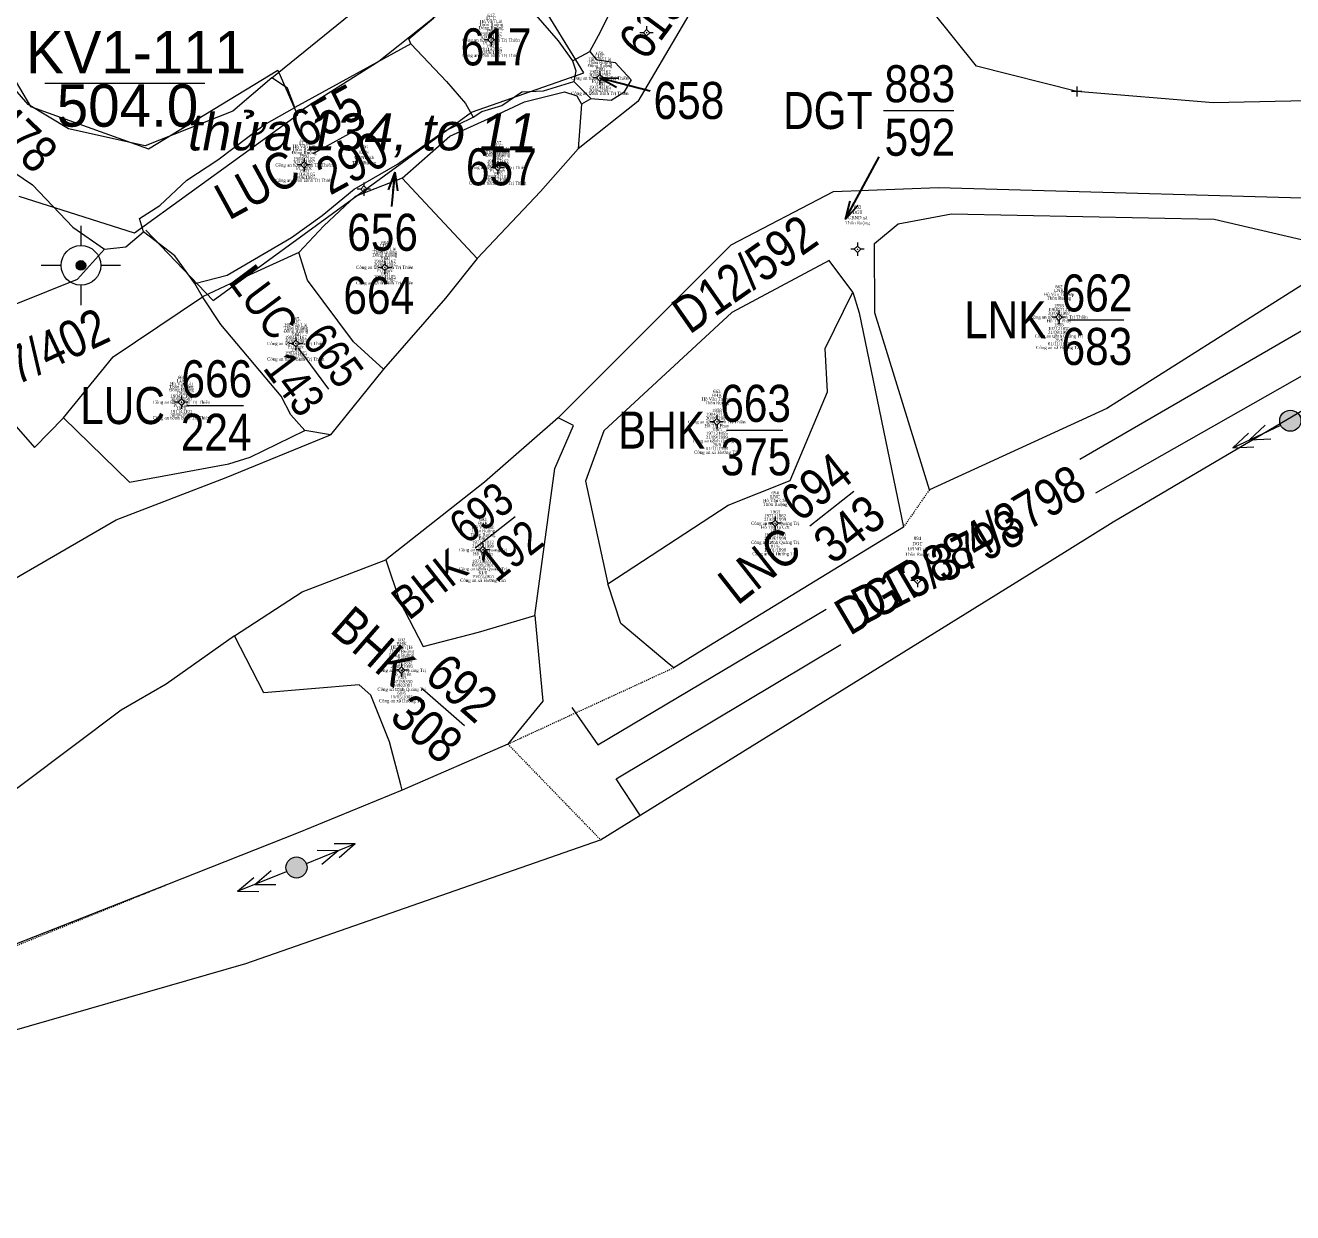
# Model space of a CAD drawing. Header units: metres. Extents: x 545779 to 547235, y 1841259 to 1843294.
# Drawn here: x 546671.9 to 546791.8, y 1842261.1 to 1842373.4 of the extents above; entities that cross this region are included whole.
import ezdxf
from ezdxf.enums import TextEntityAlignment as Align

# ---------------------------------------------------------------- set-up
doc = ezdxf.new("R2010")
doc.units = ezdxf.units.M
doc.header["$MEASUREMENT"] = 0
doc.linetypes.add('DGN Style 1', pattern=[0.09648, 0, -0.09648])
for name, color, linetype, lineweight in [('Level 1', 7, 'Continuous', 0), ('Level 10', 7, 'Continuous', 0), ('Level 11', 7, 'Continuous', 0), ('Level 13', 7, 'Continuous', 0), ('Level 14', 7, 'Continuous', 0), ('Level 15', 7, 'Continuous', 0), ('Level 22', 7, 'Continuous', 0), ('Level 23', 7, 'Continuous', 0), ('Level 24', 7, 'Continuous', 0), ('Level 31', 7, 'Continuous', 0), ('Level 48', 7, 'Continuous', 0), ('Level 50', 7, 'Continuous', 0), ('Level 8', 7, 'Continuous', 0)]:
    doc.layers.add(name, color=color, linetype=linetype, lineweight=lineweight)
doc.styles.add('Style-univcd', font='univcd.shx')
doc.styles.add('Style-Vnariali', font='Vnariali.shx')
doc.styles.add('Style-vnarialNarrowI', font='vnarialNarrowI.shx')
doc.styles.add('Style-Vntimei', font='Vntimei.shx')
doc.dimstyles.get("Standard").update_dxf_attribs({"dimtxt": 0.18, "dimasz": 0.18, "dimexe": 0.18, "dimexo": 0.0625, "dimgap": 0.09, "dimtad": 0, "dimtih": 1, "dimtoh": 1, "dimdec": 4, "dimzin": 0, "dimdsep": 46, "dimtxsty": 'Standard', "dimcen": 0.09, "dimadec": 0, "dimazin": 0, "dimtfac": 1, "dimtdec": 4, "dimtofl": 0, "dimtmove": 0, "dimatfit": 3, "dimfxl": 1, "dimtolj": 1, "dimtzin": 0, "dimarcsym": 0})

# ---------------------------------------------------------------- blocks, each defined once
blk = doc.blocks.new('DKCDV')
at = {"layer": 'Level 8', "linetype": 'Continuous', "lineweight": 0}
h = blk.add_hatch(color=7, dxfattribs=at)
edge = h.paths.add_edge_path()
edge.add_arc((-0.0025, 0), 1.500009, 0, 360)
at = {"layer": 'Level 8', "color": 1, "linetype": 'Continuous', "lineweight": 0}
for p, q in [((0, 12.500078), (0, 6.266706)), ((-6.233372, 0), (-12.500078, 0)), ((12.500078, 0), (6.266706, 0)), ((0, -6.266706), (0, -12.500078))]:
    blk.add_line(p, q, dxfattribs=at)
for radius in [6.250039, 1.500009]:
    blk.add_circle((-0.0025, 0), radius, dxfattribs=at)
blk = doc.blocks.new('CS1_2')
at = {"layer": 'Level 48', "linetype": 'Continuous', "lineweight": 0}
h = blk.add_hatch(color=7, dxfattribs=at)
edge = h.paths.add_edge_path()
edge.add_arc((0.004881, -0.002353), 1.000001, 0, 360)
at = {"layer": 'Level 48', "color": 230, "linetype": 'Continuous', "lineweight": 0}
for p, q in [((-5.997379, 0.137527), (-4.061927, 0.726623)), ((-5.997379, 0.137527), (-0.997316, 0.016217)), ((-5.997379, 0.137527), (-4.166912, -0.673335)), ((-4.24422, 0.091272), (-2.308768, 0.680368)), ((-4.24422, 0.091272), (-2.418247, -0.706181)), ((4.253209, -0.11809), (2.431694, 0.688315)), ((5.997416, -0.159887), (4.175901, 0.646518)), ((5.997416, -0.159887), (0.997353, -0.038577)), ((4.253209, -0.11809), (2.317757, -0.707186)), ((5.997416, -0.159887), (4.061965, -0.748983))]:
    blk.add_line(p, q, dxfattribs=at)
blk.add_circle((0.004881, -0.002353), 1.000001, dxfattribs=at)
blk = doc.blocks.new('CS1_3')
at = {"layer": 'Level 48', "linetype": 'Continuous', "lineweight": 0}
h = blk.add_hatch(color=7, dxfattribs=at)
edge = h.paths.add_edge_path()
edge.add_arc((0.004881, -0.002353), 1, 0, 360)
at = {"layer": 'Level 48', "color": 230, "linetype": 'Continuous', "lineweight": 0}
for p, q in [((-5.996457, 0.136297), (-4.063533, 0.729172)), ((-5.996457, 0.136297), (-1.004451, 0.019445)), ((-5.996457, 0.136297), (-4.167958, -0.674251)), ((-4.251496, 0.091465), (-2.30939, 0.680379)), ((-4.251496, 0.091465), (-2.419036, -0.709901)), ((4.248796, -0.122973), (2.43344, 0.692797)), ((5.997718, -0.158622), (4.1784, 0.647965)), ((5.997718, -0.158622), (0.996529, -0.03781)), ((4.248796, -0.122973), (2.319832, -0.706665)), ((5.997718, -0.158622), (4.064793, -0.751497))]:
    blk.add_line(p, q, dxfattribs=at)
blk.add_circle((0.004881, -0.002353), 1, dxfattribs=at)
blk = doc.blocks.new('N_THUA_849')
at = {"layer": 'Level 13', "color": 230, "linetype": 'Continuous', "lineweight": 0, "style": 'Style-vnarialNarrowI'}
blk.add_text('615', height=3.49998, rotation=53.526686, dxfattribs=at).set_placement((0.080759, 0.107725), align=Align.MIDDLE_CENTER)
blk = doc.blocks.new('N_THUA_853')
at = {"layer": 'Level 13', "color": 230, "linetype": 'Continuous', "lineweight": 0, "style": 'Style-vnarialNarrowI'}
blk.add_text('617', height=3.49998, dxfattribs=at).set_placement((0.239274, -0.00001), align=Align.MIDDLE_CENTER)
blk = doc.blocks.new('N_THUA_894')
at = {"layer": 'Level 13', "color": 230, "linetype": 'Continuous', "lineweight": 0, "style": 'Style-vnarialNarrowI'}
blk.add_text('LUC 654/478', height=3.499975, rotation=0.000056, dxfattribs=at).set_placement((0.170084, 0.001721), align=Align.MIDDLE_CENTER)
blk = doc.blocks.new('N_THUA_895')
at = {"layer": 'Level 13', "color": 230, "linetype": 'Continuous', "lineweight": 13, "flags": 128}
blk.add_lwpolyline([(-2.837186, 0.006541), (2.510791, 0.001578)], dxfattribs=at)
at = {"layer": 'Level 13', "color": 230, "linetype": 'Continuous', "lineweight": 0, "style": 'Style-vnarialNarrowI'}
blk.add_text('655', height=3.499973, rotation=359.999945, dxfattribs=at).set_placement((-0.026526, 0.784196), align=Align.CENTER)
blk.add_text('LUC ', height=3.499973, rotation=359.999945, dxfattribs=at).set_placement((-3.773661, 0.009169), align=Align.MIDDLE_RIGHT)
blk.add_text('290', height=3.499973, rotation=359.999945, dxfattribs=at).set_placement((-0.022072, -0.774199), align=Align.TOP_CENTER)
blk = doc.blocks.new('N_THUA_897')
at = {"layer": 'Level 13', "color": 230, "linetype": 'Continuous', "lineweight": 0, "style": 'Style-vnarialNarrowI'}
blk.add_text('656', height=3.49998, dxfattribs=at).set_placement((0.168779, -0.00001), align=Align.MIDDLE_CENTER)
blk = doc.blocks.new('TerminatorOpen_0.5')
at = {"color": 0, "linetype": 'ByBlock', "lineweight": -2}
for q in [(-1, 0.25), (-1, 0), (-1, -0.25)]:
    blk.add_line((0, 0), q, dxfattribs=at)
blk = doc.blocks.new('N_THUA_899')
at = {"layer": 'Level 13', "color": 230, "linetype": 'Continuous', "lineweight": 0, "style": 'Style-vnarialNarrowI'}
blk.add_text('657', height=3.49998, dxfattribs=at).set_placement((0.239274, -0.00001), align=Align.MIDDLE_CENTER)
blk = doc.blocks.new('N_THUA_901')
at = {"layer": 'Level 13', "color": 230, "linetype": 'Continuous', "lineweight": 0, "style": 'Style-vnarialNarrowI'}
blk.add_text('658', height=3.49998, dxfattribs=at).set_placement((0.168231, -0.00001), align=Align.MIDDLE_CENTER)
blk = doc.blocks.new('N_THUA_904')
at = {"layer": 'Level 13', "color": 230, "linetype": 'Continuous', "lineweight": 13, "flags": 128}
blk.add_lwpolyline([(-2.84, 0), (2.48, 0)], dxfattribs=at)
at = {"layer": 'Level 13', "color": 230, "linetype": 'Continuous', "lineweight": 0, "style": 'Style-vnarialNarrowI'}
blk.add_text('662', height=3.49998, dxfattribs=at).set_placement((-0.062184, 0.78), align=Align.CENTER)
blk.add_text('LNK ', height=3.49998, dxfattribs=at).set_placement((-3.719752, -0.00001), align=Align.MIDDLE_RIGHT)
blk.add_text('683', height=3.49998, dxfattribs=at).set_placement((-0.070515, -0.78002), align=Align.TOP_CENTER)
blk = doc.blocks.new('N_THUA_905')
at = {"layer": 'Level 13', "color": 230, "linetype": 'Continuous', "lineweight": 13, "flags": 128}
blk.add_lwpolyline([(-2.83, 0), (2.5, 0)], dxfattribs=at)
at = {"layer": 'Level 13', "color": 230, "linetype": 'Continuous', "lineweight": 0, "style": 'Style-vnarialNarrowI'}
blk.add_text('663', height=3.49998, dxfattribs=at).set_placement((-0.060515, 0.78), align=Align.CENTER)
blk.add_text('BHK ', height=3.49998, dxfattribs=at).set_placement((-3.719263, -0.00001), align=Align.MIDDLE_RIGHT)
blk.add_text('375', height=3.49998, dxfattribs=at).set_placement((-0.031169, -0.78002), align=Align.TOP_CENTER)
blk = doc.blocks.new('N_THUA_907')
at = {"layer": 'Level 13', "color": 230, "linetype": 'Continuous', "lineweight": 0, "style": 'Style-vnarialNarrowI'}
blk.add_text('664', height=3.49998, dxfattribs=at).set_placement((0.107401, -0.00001), align=Align.MIDDLE_CENTER)
blk = doc.blocks.new('N_THUA_908')
at = {"layer": 'Level 13', "color": 230, "linetype": 'Continuous', "lineweight": 13, "flags": 128}
blk.add_lwpolyline([(-2.842226, 0.003543), (2.508893, -0.003909)], dxfattribs=at)
at = {"layer": 'Level 13', "color": 230, "linetype": 'Continuous', "lineweight": 0, "style": 'Style-vnarialNarrowI'}
blk.add_text('665', height=3.499865, rotation=0.000124, dxfattribs=at).set_placement((-0.03103, 0.780595), align=Align.CENTER)
blk.add_text('LUC ', height=3.499865, rotation=0.000124, dxfattribs=at).set_placement((-3.769772, -0.003433), align=Align.MIDDLE_RIGHT)
blk.add_text('143', height=3.499865, rotation=0.000124, dxfattribs=at).set_placement((-0.065931, -0.781747), align=Align.TOP_CENTER)
blk = doc.blocks.new('N_THUA_909')
at = {"layer": 'Level 13', "color": 230, "linetype": 'Continuous', "lineweight": 13, "flags": 128}
blk.add_lwpolyline([(-2.84, 0), (2.54, 0)], dxfattribs=at)
at = {"layer": 'Level 13', "color": 230, "linetype": 'Continuous', "lineweight": 0, "style": 'Style-vnarialNarrowI'}
blk.add_text('666', height=3.49998, dxfattribs=at).set_placement((0.018779, 0.78), align=Align.CENTER)
blk.add_text('LUC ', height=3.49998, dxfattribs=at).set_placement((-3.771418, -0.00001), align=Align.MIDDLE_RIGHT)
blk.add_text('224', height=3.49998, dxfattribs=at).set_placement((-0.042599, -0.78002), align=Align.TOP_CENTER)
blk = doc.blocks.new('N_THUA_910')
at = {"layer": 'Level 13', "color": 230, "linetype": 'Continuous', "lineweight": 0, "style": 'Style-vnarialNarrowI'}
blk.add_text('BHK 667/402', height=3.499981, rotation=359.999851, dxfattribs=at).set_placement((0.126361, 0.007441), align=Align.MIDDLE_CENTER)
blk = doc.blocks.new('N_THUA_932')
at = {"layer": 'Level 13', "color": 230, "linetype": 'Continuous', "lineweight": 13, "flags": 128}
blk.add_lwpolyline([(-2.841917, -0.00006), (2.473152, -0.003466)], dxfattribs=at)
at = {"layer": 'Level 13', "color": 230, "linetype": 'Continuous', "lineweight": 0, "style": 'Style-vnarialNarrowI'}
blk.add_text('692', height=3.499919, rotation=359.999844, dxfattribs=at).set_placement((-0.067814, 0.774569), align=Align.CENTER)
blk.add_text('BHK ', height=3.499919, rotation=359.999844, dxfattribs=at).set_placement((-3.719233, -0.002206), align=Align.MIDDLE_RIGHT)
blk.add_text('308', height=3.499919, rotation=359.999844, dxfattribs=at).set_placement((-0.017811, -0.785649), align=Align.TOP_CENTER)
blk = doc.blocks.new('N_THUA_933')
at = {"layer": 'Level 13', "color": 230, "linetype": 'Continuous', "lineweight": 13, "flags": 128}
blk.add_lwpolyline([(-2.82513, 0.001112), (2.485016, -0.002376)], dxfattribs=at)
at = {"layer": 'Level 13', "color": 230, "linetype": 'Continuous', "lineweight": 0, "style": 'Style-vnarialNarrowI'}
blk.add_text('693', height=3.499934, rotation=0.000051, dxfattribs=at).set_placement((-0.058482, 0.776168), align=Align.CENTER)
blk.add_text('BHK ', height=3.499934, rotation=0.000051, dxfattribs=at).set_placement((-3.715044, 0.000754), align=Align.MIDDLE_RIGHT)
blk.add_text('192', height=3.499934, rotation=0.000051, dxfattribs=at).set_placement((-0.068008, -0.782547), align=Align.TOP_CENTER)
blk = doc.blocks.new('N_THUA_934')
at = {"layer": 'Level 13', "color": 230, "linetype": 'Continuous', "lineweight": 13, "flags": 128}
blk.add_lwpolyline([(-2.834673, 0.001548), (2.478584, -0.001565)], dxfattribs=at)
at = {"layer": 'Level 13', "color": 230, "linetype": 'Continuous', "lineweight": 0, "style": 'Style-vnarialNarrowI'}
blk.add_text('694', height=3.499974, rotation=0.00006, dxfattribs=at).set_placement((-0.067944, 0.78166), align=Align.CENTER)
blk.add_text('LNC ', height=3.499974, rotation=0.00006, dxfattribs=at).set_placement((-3.765783, -0.003519), align=Align.MIDDLE_RIGHT)
blk.add_text('343', height=3.499974, rotation=0.00006, dxfattribs=at).set_placement((-0.07336, -0.780565), align=Align.TOP_CENTER)
blk = doc.blocks.new('N_THUA_1138')
at = {"layer": 'Level 13', "color": 230, "linetype": 'Continuous', "lineweight": 13, "flags": 128}
blk.add_lwpolyline([(0, 0), (6.64, 0)], dxfattribs=at)
at = {"layer": 'Level 13', "color": 230, "linetype": 'Continuous', "lineweight": 0, "style": 'Style-vnarialNarrowI'}
blk.add_text('883', height=3.49998, dxfattribs=at).set_placement((3.429485, 0.78), align=Align.CENTER)
blk.add_text('883', height=3.49998, dxfattribs=at).set_placement((3.429485, 0.78), align=Align.CENTER)
blk.add_text('DGT ', height=3.49998, dxfattribs=at).set_placement((0.070438, -0.00001), align=Align.MIDDLE_RIGHT)
blk.add_text('592', height=3.49998, dxfattribs=at).set_placement((3.437816, -0.78002), align=Align.TOP_CENTER)
blk = doc.blocks.new('N_THUA_1139')
at = {"layer": 'Level 13', "color": 230, "linetype": 'Continuous', "lineweight": 0, "style": 'Style-vnarialNarrowI'}
blk.add_text('DGT 884/3798', height=3.499983, rotation=0.000095, dxfattribs=at).set_placement((0.168744, 0.008085), align=Align.MIDDLE_CENTER)
blk = doc.blocks.new('N_THUA_1142')
at = {"layer": 'Level 14', "color": 2, "linetype": 'Continuous', "lineweight": 0, "style": 'Style-vnarialNarrowI'}
blk.add_text('D12/592', height=3.499985, rotation=359.999912, dxfattribs=at).set_placement((0.083735, -0.02037), align=Align.MIDDLE_CENTER)
blk = doc.blocks.new('N_THUA_1143')
at = {"layer": 'Level 14', "color": 2, "linetype": 'Continuous', "lineweight": 0, "style": 'Style-vnarialNarrowI'}
blk.add_text('D13/3798', height=3.49999, rotation=359.99966, dxfattribs=at).set_placement((0.12859, 0.011441), align=Align.MIDDLE_CENTER)
blk = doc.blocks.new('CENTRD')
at = {"layer": 'Level 11', "linetype": 'Continuous', "lineweight": 0}
h = blk.add_hatch(color=3, dxfattribs=at)
edge = h.paths.add_edge_path()
edge.add_arc((-0.0025, 0), 1.500056, 0, 360)
at = {"layer": 'Level 11', "color": 3, "linetype": 'Continuous', "lineweight": 0}
for p, q in [((-6.200231, 0), (-12.600469, 0)), ((0, 6.200231), (-6.200231, 0)), ((-6.200231, 0), (0, -6.200231)), ((0, 12.600469), (0, 6.200231)), ((6.200231, 0), (0, 6.200231)), ((0, -6.200231), (6.200231, 0)), ((12.400462, 0), (6.200231, 0)), ((0, -6.200231), (0, -12.600469))]:
    blk.add_line(p, q, dxfattribs=at)

msp = doc.modelspace()

# ---------------------------------------------------------------- linework, layer by layer
at = {"layer": 'Level 1', "color": 1, "linetype": 'Continuous', "lineweight": 0}
for p, q in [((546657.25, 1842391.21), (546672.4, 1842365.68)), ((546724.74, 1842368.87), (546718.37, 1842379.24)), ((546714.38, 1842377.12), (546705.34, 1842369.94)), ((546683.56, 1842361.69), (546695.78, 1842369.14)), ((546695.78, 1842369.14), (546697.64, 1842364.88)), ((546705.34, 1842369.94), (546698.17, 1842365.41)), ((546714.11, 1842365.15), (546724.74, 1842368.87)), ((546672.4, 1842365.68), (546683.56, 1842361.69)), ((546698.17, 1842365.41), (546698.17, 1842365.15)), ((546697.64, 1842364.88), (546682.23, 1842353.71)), ((546689.66, 1842347.33), (546714.11, 1842365.15)), ((546682.23, 1842353.71), (546671.33, 1842357.17)), ((546683.29, 1842353.98), (546689.66, 1842347.33))]:
    msp.add_line(p, q, dxfattribs=at)
at = {"layer": 'Level 10', "color": 7, "linetype": 'Continuous', "lineweight": 0, "flags": 128}
for points in [[(546708.37, 1842371.63), (546708.17, 1842372.1), (546710.52, 1842374.05), (546710.72, 1842375.85), (546713.2, 1842379.2), (546715.71, 1842378.79), (546718.87, 1842378.79)], [(546718.87, 1842378.79), (546719.35, 1842375.29), (546722.32, 1842371.9), (546723.66, 1842370.02)], [(546725.32, 1842370.89), (546726.34, 1842372.8), (546727.37, 1842374.85), (546732.01, 1842378.15)], [(546653.77, 1842371.39), (546656.45, 1842370.81), (546661.17, 1842367.33), (546667.94, 1842361.4), (546672.57, 1842358.27), (546676.39, 1842354.28), (546679.38, 1842352.2)], [(546708.37, 1842371.63), (546697.39, 1842365.6)], [(546708.37, 1842371.63), (546711.76, 1842368.04), (546713.54, 1842365.97), (546714.26, 1842364.68)], [(546723.66, 1842370.02), (546725.32, 1842370.89)], [(546725.32, 1842370.89), (546725.91, 1842370.12), (546727.71, 1842369.85), (546729.22, 1842368.22), (546728.53, 1842367.02), (546727.31, 1842366.24), (546725.4, 1842366.42)], [(546723.66, 1842370.02), (546723.98, 1842369.07), (546723.78, 1842368.06)], [(546697.39, 1842365.6), (546696.72, 1842367.42), (546695.22, 1842368.39)], [(546714.26, 1842364.68), (546715.09, 1842365.22), (546716.98, 1842365.79), (546718.87, 1842367.08), (546720.92, 1842367.17), (546723.78, 1842368.06)], [(546725.39, 1842366.43), (546723.78, 1842368.06)], [(546707.55, 1842358.91), (546712.05, 1842362.87), (546715.7, 1842364.51), (546719.13, 1842366.13), (546722.9, 1842367.09), (546724.06, 1842366.69), (546724.53, 1842365.9)], [(546683.08, 1842353.82), (546682.72, 1842355.08), (546684.63, 1842356.33), (546687.17, 1842358.72), (546690.13, 1842360.65), (546694.5, 1842363.95), (546697.39, 1842365.6)], [(546724.53, 1842365.9), (546724.2, 1842361.68)], [(546725.4, 1842366.42), (546724.53, 1842365.9)], [(546725.4, 1842366.42), (546725.39, 1842366.43)], [(546687.95, 1842348.95), (546691, 1842349.74), (546697.09, 1842353.3), (546699.99, 1842355.37), (546703, 1842357.88), (546707.1, 1842360.24), (546711.42, 1842363.3), (546714.26, 1842364.68)], [(546707.55, 1842358.91), (546703.1, 1842357.18), (546700.15, 1842354.4), (546697.79, 1842351.88)], [(546714.65, 1842351.31), (546707.55, 1842358.91)], [(546757.42, 1842329.42), (546752.27, 1842346.18), (546752.22, 1842352.74), (546754.48, 1842354.6), (546759.52, 1842355.53), (546784.36, 1842355.03), (546797.76, 1842351.92)], [(546679.38, 1842352.2), (546681.4, 1842352.41), (546683.08, 1842353.82)], [(546687.95, 1842348.95), (546686.04, 1842351.57), (546683.08, 1842353.82)], [(546661.25, 1842343.87), (546668.11, 1842345.86), (546676.83, 1842349.37), (546679.38, 1842352.2)], [(546697.79, 1842351.88), (546691.35, 1842348.96), (546688.65, 1842347.68)], [(546705.8, 1842340.84), (546702.96, 1842343.42), (546698.59, 1842349.26), (546697.79, 1842351.88)], [(546750.19, 1842348.14), (546747.93, 1842351.13), (546738.73, 1842346.2), (546726.64, 1842335.02), (546724.88, 1842330.25), (546727.02, 1842320.52)], [(546797.76, 1842351.92), (546792.65, 1842348.78), (546774.22, 1842337.13), (546757.42, 1842329.42)], [(546688.65, 1842347.68), (546687.95, 1842348.95)], [(546675.53, 1842336.24), (546680.22, 1842342.01), (546688.65, 1842347.68)], [(546698.33, 1842335.05), (546697.02, 1842336.52), (546696.11, 1842338.29), (546690.39, 1842345.07), (546688.65, 1842347.68)], [(546727.02, 1842320.52), (546738.38, 1842327.97), (546744.26, 1842330.31), (546747.78, 1842338.69), (546747.56, 1842342.79), (546750.19, 1842348.14)], [(546750.19, 1842348.14), (546750.77, 1842346.18), (546754.97, 1842325.89)], [(546766.86, 1842321.46), (546774.82, 1842326.4), (546795.21, 1842338.4), (546816.63, 1842343.86)], [(546651.09, 1842335.89), (546659.21, 1842326.73), (546670.81, 1842335.67), (546672.78, 1842333.43), (546675.53, 1842336.24)], [(546675.53, 1842336.24), (546681.75, 1842330.14), (546691.17, 1842331.87), (546693.16, 1842332.51), (546698.33, 1842335.05)], [(546720.11, 1842317.53), (546721.98, 1842331.46), (546723.77, 1842335.51), (546722.3, 1842336.24)], [(546700.78, 1842334.63), (546698.33, 1842335.05)], [(546754.97, 1842325.89), (546736.55, 1842314.63)], [(546706, 1842322.82), (546707.32, 1842318.86), (546709.53, 1842314.61), (546714.78, 1842315.95), (546720.11, 1842317.53)], [(546726.32, 1842296.32), (546766.86, 1842321.46)], [(546732.82, 1842312.95), (546728.23, 1842316.78), (546727.02, 1842320.52)], [(546685.34, 1842292.1), (546667.35, 1842285.02), (546622.88, 1842270.27), (546607.21, 1842270.11), (546597.88, 1842273.3), (546580.29, 1842281.24), (546564.05, 1842291.98), (546544.1, 1842309.39), (546527.64, 1842319.37)], [(546720.11, 1842317.53), (546720.85, 1842309.43), (546718.45, 1842306.49)], [(546707.42, 1842301.53), (546706.35, 1842305.59), (546704.58, 1842310.01), (546703.47, 1842310.98), (546694.48, 1842310.21), (546691.68, 1842315.6)], [(546736.55, 1842314.63), (546733.24, 1842312.6)], [(546733.24, 1842312.6), (546732.82, 1842312.95)], [(546718.45, 1842306.49), (546717.55, 1842305.38)], [(546717.55, 1842305.38), (546707.55, 1842301.02)], [(546707.55, 1842301.02), (546697.72, 1842296.97), (546685.34, 1842292.1)], [(546707.55, 1842301.02), (546707.42, 1842301.53)], [(546660.54, 1842275.14), (546666.7, 1842277.13), (546692.76, 1842284.63), (546726.32, 1842296.32)]]:
    msp.add_lwpolyline(points, dxfattribs=at)
at = {"layer": 'Level 11', "color": 2, "linetype": 'Continuous', "lineweight": 0}
for p, q in [((546771.37, 1842367.1), (546770.88, 1842367.1)), ((546771.37, 1842367.59), (546771.37, 1842367.1)), ((546771.86, 1842367.1), (546771.37, 1842367.1)), ((546771.37, 1842367.1), (546771.37, 1842366.62))]:
    msp.add_line(p, q, dxfattribs=at)
at = {"layer": 'Level 22', "color": 1, "linetype": 'Continuous', "lineweight": 0, "ltscale": 2}
msp.add_line((546771.64, 1842332.32), (546795.23, 1842346.01), dxfattribs=at)
at = {"layer": 'Level 22', "color": 1, "linetype": 'Continuous', "lineweight": 0, "ltscale": 2, "flags": 128}
for points in [[(546773.18, 1842329.14), (546796.89, 1842342.62), (546814.57, 1842349.11), (546837.09, 1842354.39), (546848.9, 1842356.66), (546868.01, 1842360.14), (546877.78, 1842361.08), (546887.91, 1842360.07), (546897.93, 1842358.13), (546906.15, 1842354.99), (546914.29, 1842348.58), (546920.54, 1842340.88), (546938.59, 1842316.13)], [(546765.14, 1842328.54), (546765.55, 1842328.78)], [(546723.6, 1842308.83), (546726.05, 1842305.3), (546747.66, 1842318.15)], [(546730.02, 1842298.67), (546727.78, 1842302.08), (546749.06, 1842314.8)]]:
    msp.add_lwpolyline(points, dxfattribs=at)
at = {"layer": 'Level 23', "color": 12, "linetype": 'Continuous', "lineweight": 0, "flags": 128}
for points in [[(546722.3, 1842336.24), (546738.68, 1842352.61), (546748.34, 1842357.66), (546758.28, 1842358.04), (546800.43, 1842356.82)], [(546757.42, 1842329.42), (546752.27, 1842346.18), (546752.22, 1842352.74), (546754.48, 1842354.6), (546759.52, 1842355.53), (546784.36, 1842355.03), (546797.76, 1842351.92)], [(546750.19, 1842348.14), (546747.93, 1842351.13), (546738.73, 1842346.2), (546726.64, 1842335.02), (546724.88, 1842330.25), (546727.02, 1842320.52)], [(546797.76, 1842351.92), (546792.65, 1842348.78), (546774.22, 1842337.13), (546757.42, 1842329.42)], [(546750.19, 1842348.14), (546750.77, 1842346.18), (546754.97, 1842325.89)], [(546766.86, 1842321.46), (546774.82, 1842326.4), (546795.21, 1842338.4), (546816.63, 1842343.86)], [(546720.11, 1842317.53), (546721.98, 1842331.46), (546723.77, 1842335.51), (546722.3, 1842336.24)], [(546754.97, 1842325.89), (546736.55, 1842314.63)], [(546726.32, 1842296.32), (546766.86, 1842321.46)], [(546732.82, 1842312.95), (546728.23, 1842316.78), (546727.02, 1842320.52)], [(546685.34, 1842292.1), (546667.35, 1842285.02), (546622.88, 1842270.27), (546607.21, 1842270.11), (546597.88, 1842273.3), (546580.29, 1842281.24), (546564.05, 1842291.98), (546544.1, 1842309.39), (546527.64, 1842319.37)], [(546720.11, 1842317.53), (546720.85, 1842309.43), (546718.45, 1842306.49)], [(546736.55, 1842314.63), (546733.24, 1842312.6)], [(546733.24, 1842312.6), (546732.82, 1842312.95)], [(546718.45, 1842306.49), (546717.55, 1842305.38)], [(546717.55, 1842305.38), (546707.55, 1842301.02)], [(546707.55, 1842301.02), (546697.72, 1842296.97), (546685.34, 1842292.1)], [(546660.54, 1842275.14), (546666.7, 1842277.13), (546692.76, 1842284.63), (546726.32, 1842296.32)]]:
    msp.add_lwpolyline(points, dxfattribs=at)
at = {"layer": 'Level 24', "color": 2, "linetype": 'DGN Style 1', "lineweight": 0, "flags": 128}
for points in [[(546757.42, 1842329.42), (546754.97, 1842325.89)], [(546717.55, 1842305.38), (546733.24, 1842312.6)], [(546717.55, 1842305.38), (546721.65, 1842301.14), (546726.32, 1842296.32)]]:
    msp.add_lwpolyline(points, dxfattribs=at)
at = {"layer": 'Level 31', "color": 4, "linetype": 'Continuous', "lineweight": 0, "flags": 128}
for points in [[(546695.22, 1842368.39), (546703.87, 1842375.41), (546707.54, 1842382.47), (546701.58, 1842390.65), (546701.01, 1842396.48), (546702.98, 1842399.11), (546709.76, 1842395.05), (546732.06, 1842384.73)], [(546695.22, 1842368.39), (546691.53, 1842365.25), (546683.25, 1842361.96), (546675.99, 1842363.59), (546672.17, 1842365.88), (546669.2, 1842369.25), (546667.53, 1842371.87), (546666.62, 1842374.71), (546660.89, 1842381.14), (546658.37, 1842388.59), (546657.02, 1842390.88)], [(546835.66, 1842382.36), (546803.34, 1842366.45), (546784.28, 1842366.03), (546771.37, 1842367.1), (546761.87, 1842369.5), (546753.42, 1842380.07), (546752.97, 1842388.1)], [(546736.49, 1842381.59), (546737.91, 1842379.92), (546729.85, 1842366.15), (546724.2, 1842361.68)], [(546691.68, 1842315.6), (546685.23, 1842311.05), (546680.96, 1842308.59), (546662.39, 1842294.64), (546639.58, 1842286.64), (546607.83, 1842283.5), (546583.46, 1842296.37), (546578.58, 1842305.01), (546579.09, 1842320.64), (546583.86, 1842329.4), (546583.63, 1842335.45), (546591.59, 1842341.84), (546596.15, 1842350.52), (546589.15, 1842351.07), (546583.53, 1842352.66), (546575.7, 1842359.31), (546565.82, 1842364.23), (546549.27, 1842355.46), (546538.09, 1842339.7), (546538.24, 1842330.75), (546534.8, 1842325.53), (546527.64, 1842319.37)], [(546724.2, 1842361.68), (546720.64, 1842357.64), (546714.65, 1842351.31)], [(546722.3, 1842336.24), (546738.68, 1842352.61), (546748.34, 1842357.66), (546758.28, 1842358.04), (546800.43, 1842356.82)], [(546714.65, 1842351.31), (546711.64, 1842347.55), (546705.8, 1842340.84)], [(546705.8, 1842340.84), (546700.78, 1842334.63)], [(546722.3, 1842336.24), (546715.33, 1842330.15), (546706, 1842322.82)], [(546634.14, 1842294.76), (546645.55, 1842296.81), (546655.9, 1842303.17), (546660.54, 1842310.48), (546667.05, 1842318.79), (546680.5, 1842326.59), (546690.91, 1842330.58), (546700.78, 1842334.63)], [(546691.68, 1842315.6), (546698.1, 1842319.78), (546706, 1842322.82)]]:
    msp.add_lwpolyline(points, dxfattribs=at)
at = {"layer": 'Level 50', "color": 230, "linetype": 'DGN Style 1', "lineweight": 0, "flags": 128}
msp.add_lwpolyline([(546608.65, 1842261.05), (546685.34, 1842292.1)], dxfattribs=at)
at = {"layer": 'Level 8', "color": 5, "linetype": 'Continuous', "lineweight": 13}
msp.add_line((546673.76, 1842367.9), (546688.9, 1842367.9), dxfattribs=at)

# ---------------------------------------------------------------- block references
at = {"layer": 'Level 11', "color": 3, "linetype": 'Continuous', "lineweight": 0, "xscale": 0.049998, "yscale": 0.049998, "zscale": 0.049998}
for p in [(546715.96, 1842371.98), (546730.68, 1842372.67), (546726.25, 1842368.39), (546698.27, 1842360.16), (546716.59, 1842359.92), (546703.94, 1842357.87), (546750.63, 1842352.18), (546705.91, 1842350.47), (546769.68, 1842345.77), (546697.49, 1842343.27), (546686.67, 1842337.72), (546737.32, 1842335.86), (546742.83, 1842326.26), (546715.19, 1842323.75), (546756.29, 1842320.84), (546707.5, 1842312.36)]:
    msp.add_blockref('CENTRD', p, dxfattribs=at)
at = {"layer": 'Level 13', "color": 230, "linetype": 'Continuous', "lineweight": 0}
for name, p, xscale, yscale, zscale, rotation in [('N_THUA_894', (546665.4, 1842368.74), 1.000002, 1.000002, 1.000002, 316.100328), ('N_THUA_895', (546701.63, 1842362.61), 1.000002, 1.000002, 1.000002, 28.77478), ('N_THUA_908', (546699.23, 1842340.77), 0.900001, 0.900001, 0.900001, 306.806932), ('N_THUA_934', (546748.33, 1842327.77), 1.000002, 1.000002, 1.000002, 38.154454), ('N_THUA_1139', (546760.18, 1842323.68), 0.999999, 0.999999, 0.999999, 30.566677), ('N_THUA_933', (546716.47, 1842325.51), 0.9, 0.9, 0.9, 38.154463)]:
    msp.add_blockref(name, p, dxfattribs=dict(at, xscale=xscale, yscale=yscale, zscale=zscale, rotation=rotation))
for name, p in [('N_THUA_849', (546731.1, 1842373.52)), ('N_THUA_853', (546716.19, 1842371.33)), ('N_THUA_1138', (546753.09, 1842365.31)), ('N_THUA_901', (546734.51, 1842366.26)), ('N_THUA_899', (546716.69, 1842359.98)), ('N_THUA_897', (546705.53, 1842353.79)), ('N_THUA_904', (546773.34, 1842345.52)), ('N_THUA_907', (546705.23, 1842347.82)), ('N_THUA_909', (546690, 1842337.4)), ('N_THUA_905', (546741.05, 1842335.08))]:
    msp.add_blockref(name, p, dxfattribs=at)
at = {"layer": 'Level 13', "color": 230, "linetype": 'Continuous', "lineweight": 13, "xscale": 1.75, "yscale": 1.75, "zscale": 1.75, "rotation": 84.376695}
msp.add_blockref('TerminatorOpen_0.5', (546706.85, 1842359.49), dxfattribs=at)
at = {"layer": 'Level 13', "color": 230, "linetype": 'Continuous', "lineweight": 0}
for name, p, rotation in [('N_THUA_910', (546668.52, 1842340.02), 25.273674), ('N_THUA_932', (546711.59, 1842308.75), 318.850794)]:
    msp.add_blockref(name, p, dxfattribs=dict(at, rotation=rotation))
at = {"layer": 'Level 14', "color": 2, "linetype": 'Continuous', "lineweight": 0}
for name, p, xscale, yscale, zscale, rotation in [('N_THUA_1142', (546739.86, 1842349.82), 0.999999, 0.999999, 0.999999, 34.992108), ('N_THUA_1143', (546758.08, 1842322.14), 0.999997, 0.999997, 0.999997, 27.491485)]:
    msp.add_blockref(name, p, dxfattribs=dict(at, xscale=xscale, yscale=yscale, zscale=zscale, rotation=rotation))
at = {"layer": 'Level 48', "color": 230, "linetype": 'Continuous', "lineweight": 0, "xscale": 0.999999, "yscale": 0.999999, "zscale": 0.999999, "rotation": 26.468999}
msp.add_blockref('CS1_2', (546791.56, 1842335.96), dxfattribs=at)
at = {"layer": 'Level 48', "color": 230, "linetype": 'Continuous', "lineweight": 0, "rotation": 23.334099}
msp.add_blockref('CS1_3', (546697.55, 1842293.7), dxfattribs=at)
at = {"layer": 'Level 8', "color": 1, "linetype": 'Continuous', "lineweight": 0, "xscale": 0.299998, "yscale": 0.299998, "zscale": 0.299998}
msp.add_blockref('DKCDV', (546677.17, 1842350.66), dxfattribs=at)

# ---------------------------------------------------------------- texts
at = {"layer": 'Level 1', "color": 1, "linetype": 'Continuous', "lineweight": 0, "style": 'Style-Vnariali'}
msp.add_text('thöa 134, to 11', height=3.5, dxfattribs=at).set_placement((546703.8, 1842363.29), align=Align.MIDDLE_CENTER)
at = {"layer": 'Level 15', "color": 3, "linetype": 'Continuous', "lineweight": 0, "char_height": 0.3, "attachment_point": 5, "style": 'Style-Vntimei'}
for s, insert, line_spacing_factor in [('617\\PLUC\\PHå V¨n Lµi\\PTh«n Ruéng\\P§ång Ruéng\\P1960\\P190457167\\P30/06/1987\\PC«ng an t∅nh B×nh TrÞ Thiªn\\PPÝ Nhøc\\P1970\\P191143105\\P30/06/1987\\PC«ng an t∅nh B×nh TrÞ Thiªn\\P \\P \\P \\P', (546715.96, 1842371.93), 0.585), ('658\\PLUC\\PHå V¨n Lµi\\PTh«n Ruéng\\P§ång Ruéng\\P1960\\P190457167\\P30/06/1987\\PC«ng an t∅nh B×nh TrÞ Thiªn\\PPÝ Nhøc\\P1970\\P191143105\\P30/06/1987\\PC«ng an t∅nh B×nh TrÞ Thiªn\\P \\P \\P \\P', (546726.25, 1842368.34), 0.585), ('655\\PLUC\\PHå V¨n Lµi\\PTh«n Ruéng\\P§ång Ruéng\\P1960\\P190457167\\P30/06/1987\\PC«ng an t∅nh B×nh TrÞ Thiªn\\PPÝ Nhøc\\P1970\\P191143105\\P30/06/1987\\PC«ng an t∅nh B×nh TrÞ Thiªn\\P \\P \\P \\P', (546698.27, 1842360.11), 0.585), ('657\\PLUC\\PHå V¨n Lµi\\PTh«n Ruéng\\P§ång Ruéng\\P1960\\P190457167\\P30/06/1987\\PC«ng an t∅nh B×nh TrÞ Thiªn\\PPÝ Nhøc\\P1970\\P191143105\\P30/06/1987\\PC«ng an t∅nh B×nh TrÞ Thiªn\\P \\P \\P \\P', (546716.59, 1842359.87), 0.585), ('664\\PLUC\\PHå V¨n Lµi\\PTh«n Ruéng\\P§ång Ruéng\\P1960\\P190457167\\P30/06/1987\\PC«ng an t∅nh B×nh TrÞ Thiªn\\PPÝ Nhøc\\P1970\\P191143105\\P30/06/1987\\PC«ng an t∅nh B×nh TrÞ Thiªn\\P \\P \\P \\P', (546705.91, 1842350.42), 0.585), ('662\\PLNK\\PHå V¨n Ta P\xadp\\PTh«n Ruéng\\P \\P1958\\P190457122\\P30/06/1987\\PC«ng an t∅nh B×nh TrÞ Thiªn\\PHå ThÞ Phay\\P1965\\P197121855\\P21/09/1999\\PC«ng an t∅nh Qu¶ng TrÞ\\P26/6\\P01/11/1998\\PC«ng an x· H\xadíng T©n\\P', (546769.68, 1842345.72), 0.72), ('665\\PLUC\\PHå V¨n Lµi\\PTh«n Ruéng\\P§ång Ruéng\\P1960\\P190457167\\P30/06/1987\\PC«ng an t∅nh B×nh TrÞ Thiªn\\PPÝ Nhøc\\P1970\\P191143105\\P30/06/1987\\PC«ng an t∅nh B×nh TrÞ Thiªn\\P \\P \\P \\P', (546697.49, 1842343.22), 0.585), ('666\\PLUC\\PHå V¨n Lµi\\PTh«n Ruéng\\P§ång Ruéng\\P1960\\P190457167\\P30/06/1987\\PC«ng an t∅nh B×nh TrÞ Thiªn\\PPÝ Nhøc\\P1970\\P191143105\\P30/06/1987\\PC«ng an t∅nh B×nh TrÞ Thiªn\\P \\P \\P \\P', (546686.67, 1842337.67), 0.585), ('663\\PBHK\\PHå V¨n Ta P\xadp\\PTh«n Ruéng\\P \\P1958\\P190457122\\P30/06/1987\\PC«ng an t∅nh B×nh TrÞ Thiªn\\PHå ThÞ Phay\\P1965\\P197121855\\P21/09/1999\\PC«ng an t∅nh Qu¶ng TrÞ\\P26/6\\P01/11/1998\\PC«ng an x· H\xadíng T©n\\P', (546737.32, 1842335.81), 0.72), ('694\\PLNC\\PHå V¨n Chª\\PTh«n Ruéng\\P \\P1963\\P197121862\\P21/09/1999\\PC«ng an t∅nh Qu¶ng TrÞ\\PHå ThÞ Ta Cít\\P1968\\P197121863\\P21/09/1999\\PC«ng an t∅nh Qu¶ng TrÞ\\P81/6\\P12/01/1998\\PC«ng an x· H\xadíng T©n\\P', (546742.83, 1842326.21), 0.72), ('693\\PBHK\\PHå V¨n HÐ\\PTh«n Ruéng\\P§ång Ruéng\\P1983\\P197121832\\P21/09/1999\\PC«ng an t∅nh Qu¶ng TrÞ\\PHå ThÞ Ðn\\P1983\\P197159330\\P09/08/2001\\PC«ng an t∅nh Qu¶ng TrÞ\\P61/6\\P19/05/2005\\PC«ng an x· H\xadíng T©n\\P', (546715.19, 1842323.7), 0.72), ('692\\PBHK\\PHå V¨n HÐ\\PTh«n Ruéng\\P§ång Ruéng\\P1983\\P197121832\\P21/09/1999\\PC«ng an t∅nh Qu¶ng TrÞ\\PHå ThÞ Ðn\\P1983\\P197159330\\P09/08/2001\\PC«ng an t∅nh Qu¶ng TrÞ\\P61/6\\P19/05/2005\\PC«ng an x· H\xadíng T©n\\P', (546707.5, 1842312.31), 0.72)]:
    msp.add_mtext(s, dxfattribs=dict(at, insert=insert, line_spacing_factor=line_spacing_factor))
for s, insert in [('656\\PDCS\\PUBND x·\\PTh«n Ruéng\\P \\P \\P \\P \\P \\P \\P \\P \\P \\P \\P \\P \\P \\P', (546703.94, 1842357.82)), ('883\\PDGT\\PUBND x·\\PTh«n Ruéng\\P \\P \\P \\P \\P \\P \\P \\P \\P \\P \\P \\P \\P \\P', (546750.63, 1842352.13)), ('884\\PDGT\\PUBND x·\\PTh«n Ruéng\\P \\P \\P \\P \\P \\P \\P \\P \\P \\P \\P \\P \\P \\P', (546756.29, 1842320.79))]:
    msp.add_mtext(s, dxfattribs=dict(at, insert=insert))
at = {"layer": 'Level 8', "color": 230, "linetype": 'Continuous', "lineweight": 0, "style": 'Style-univcd'}
msp.add_text('KV1-111', height=4, dxfattribs=at).set_placement((546682.38, 1842368.84), align=Align.CENTER)
at = {"layer": 'Level 8', "color": 5, "linetype": 'Continuous', "lineweight": 0, "style": 'Style-univcd'}
msp.add_text('504.0', height=4, dxfattribs=at).set_placement((546681.57, 1842367.78), align=Align.TOP_CENTER)

# ---------------------------------------------------------------- leaders
at = {"layer": 'Level 13', "color": 230, "linetype": 'Continuous', "lineweight": 13}
for points in [[(546726.25, 1842368.39), (546731.01, 1842367.16)], [(546749.49, 1842355.02), (546752.66, 1842360.93)], [(546706.85, 1842359.49), (546706.53, 1842356.24)]]:
    msp.add_leader(points, dimstyle='Standard', override={"dimtxt": 1.75, "dimasz": 1.75, "dimgap": 0, "dimtxsty": 'Style-Vntimei', "dimldrblk": 'TerminatorOpen_0.5'}, dxfattribs=at)

doc.saveas('drawing.dxf')
